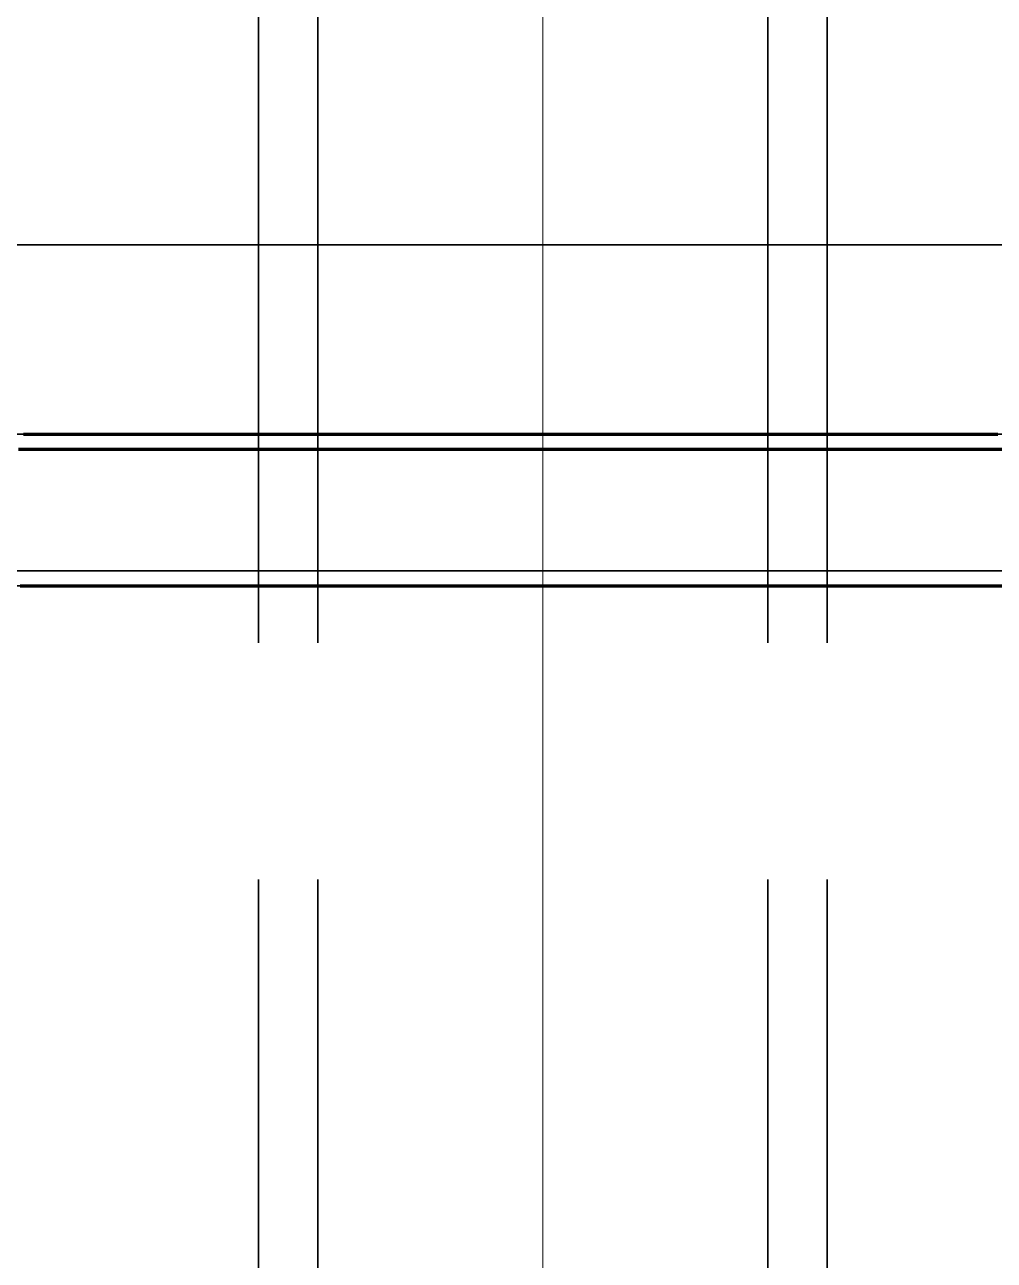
# Model space of a CAD drawing. Header units: millimetres. Extents: x 0 to 2208, y 0 to 420.
# Drawn here: x 187.23 to 191.33, y 151.53 to 156.75 of the extents above; entities that cross this region are included whole.
import ezdxf

# ---------------------------------------------------------------- set-up
doc = ezdxf.new("R2010")
doc.units = ezdxf.units.MM
doc.linetypes.add('IRAM-E-TRAZOS', pattern=[5, 4, -1])
doc.linetypes.add('IRAM-F-TRAZO-PUNTO', pattern=[20, 15, -2, 1, -2])
for name, color, linetype, lineweight in [('01-VISIBLE', 7, 'CONTINUOUS', 70), ('02-OCULTA', 4, 'IRAM-E-TRAZOS', 35), ('03-EJE', 1, 'IRAM-F-TRAZO-PUNTO', 18)]:
    doc.layers.add(name, color=color, linetype=linetype, lineweight=lineweight)

msp = doc.modelspace()

# ---------------------------------------------------------------- linework, layer by layer
at = {"layer": '01-VISIBLE'}
for points in [[(187.2288, 155.0159), (187.2789, 155.0159), (187.3291, 155.0159), (187.3792, 155.0159), (187.4294, 155.0159), (187.4795, 155.0159), (187.5296, 155.0159), (187.5798, 155.0159), (187.6299, 155.0159), (187.6801, 155.0159), (187.7302, 155.0159), (187.7804, 155.0159), (187.8305, 155.0159), (187.8806, 155.0159), (187.9308, 155.0159), (187.9809, 155.0159), (188.0311, 155.0159), (188.0812, 155.0159), (188.1313, 155.0159), (188.1815, 155.0159), (188.2316, 155.0159), (188.2818, 155.0159), (188.3319, 155.0159), (188.3821, 155.0159), (188.4322, 155.0159), (188.4823, 155.0159), (188.5325, 155.0159), (188.5826, 155.0159), (188.6328, 155.0159), (188.6829, 155.0159), (188.733, 155.0159), (188.7832, 155.0159), (188.8333, 155.0159), (188.8835, 155.0159), (188.9336, 155.0159), (188.9838, 155.0159), (189.0339, 155.0159), (189.084, 155.0159), (189.1342, 155.0159), (189.1843, 155.0159), (189.2345, 155.0159), (189.2846, 155.0159), (189.3347, 155.0159), (189.3849, 155.0159), (189.435, 155.0159), (189.4852, 155.0159), (189.5353, 155.0159), (189.5855, 155.0159), (189.6356, 155.0159), (189.6857, 155.0159), (189.7359, 155.0159), (189.786, 155.0159), (189.8362, 155.0159), (189.8863, 155.0159), (189.9364, 155.0159), (189.9866, 155.0159), (190.0367, 155.0159), (190.0869, 155.0159), (190.137, 155.0159), (190.1872, 155.0159), (190.2373, 155.0159), (190.2874, 155.0159), (190.3376, 155.0159), (190.3877, 155.0159), (190.4379, 155.0159), (190.488, 155.0159), (190.5381, 155.0159), (190.5883, 155.0159), (190.6384, 155.0159), (190.6886, 155.0159), (190.7387, 155.0159), (190.7889, 155.0159), (190.839, 155.0159), (190.8891, 155.0159), (190.9393, 155.0159), (190.9894, 155.0159), (191.0396, 155.0159), (191.0897, 155.0159), (191.1398, 155.0159), (191.19, 155.0159), (191.2401, 155.0159), (191.2903, 155.0159), (191.3404, 155.0159)], [(191.3588, 154.9519), (191.3088, 154.9519), (191.2588, 154.9519), (191.2088, 154.9519), (191.1588, 154.9519), (191.1088, 154.9519), (191.0588, 154.9519), (191.0087, 154.9519), (190.9587, 154.9519), (190.9087, 154.9519), (190.8587, 154.9519), (190.8087, 154.9519), (190.7587, 154.9519), (190.7087, 154.9519), (190.6587, 154.9519), (190.6087, 154.9519), (190.5587, 154.9519), (190.5086, 154.9519), (190.4586, 154.9519), (190.4086, 154.9519), (190.3586, 154.9519), (190.3086, 154.9519), (190.2586, 154.9519), (190.2086, 154.9519), (190.1586, 154.9519), (190.1086, 154.9519), (190.0586, 154.9519), (190.0086, 154.9519), (189.9585, 154.9519), (189.9085, 154.9519), (189.8585, 154.9519), (189.8085, 154.9519), (189.7585, 154.9519), (189.7085, 154.9519), (189.6585, 154.9519), (189.6085, 154.9519), (189.5585, 154.9519), (189.5085, 154.9519), (189.4585, 154.9519), (189.4084, 154.9519), (189.3584, 154.9519), (189.3084, 154.9519), (189.2584, 154.9519), (189.2084, 154.9519), (189.1584, 154.9519), (189.1084, 154.9519), (189.0584, 154.9519), (189.0084, 154.9519), (188.9584, 154.9519), (188.9084, 154.9519), (188.8583, 154.9519), (188.8083, 154.9519), (188.7583, 154.9519), (188.7083, 154.9519), (188.6583, 154.9519), (188.6083, 154.9519), (188.5583, 154.9519), (188.5083, 154.9519), (188.4583, 154.9519), (188.4083, 154.9519), (188.3583, 154.9519), (188.3082, 154.9519), (188.2582, 154.9519), (188.2082, 154.9519), (188.1582, 154.9519), (188.1082, 154.9519), (188.0582, 154.9519), (188.0082, 154.9519), (187.9582, 154.9519), (187.9082, 154.9519), (187.8582, 154.9519), (187.8082, 154.9519), (187.7581, 154.9519), (187.7081, 154.9519), (187.6581, 154.9519), (187.6081, 154.9519), (187.5581, 154.9519), (187.5081, 154.9519), (187.4581, 154.9519), (187.4081, 154.9519), (187.3581, 154.9519), (187.3081, 154.9519), (187.2581, 154.9519), (187.208, 154.9519)], [(187.2147, 154.3759), (187.2648, 154.3759), (187.3149, 154.3759), (187.365, 154.3759), (187.415, 154.3759), (187.4651, 154.3759), (187.5152, 154.3759), (187.5653, 154.3759), (187.6154, 154.3759), (187.6654, 154.3759), (187.7155, 154.3759), (187.7656, 154.3759), (187.8157, 154.3759), (187.8658, 154.3759), (187.9158, 154.3759), (187.9659, 154.3759), (188.016, 154.3759), (188.0661, 154.3759), (188.1162, 154.3759), (188.1662, 154.3759), (188.2163, 154.3759), (188.2664, 154.3759), (188.3165, 154.3759), (188.3666, 154.3759), (188.4167, 154.3759), (188.4667, 154.3759), (188.5168, 154.3759), (188.5669, 154.3759), (188.617, 154.3759), (188.6671, 154.3759), (188.7171, 154.3759), (188.7672, 154.3759), (188.8173, 154.3759), (188.8674, 154.3759), (188.9175, 154.3759), (188.9675, 154.3759), (189.0176, 154.3759), (189.0677, 154.3759), (189.1178, 154.3759), (189.1679, 154.3759), (189.2179, 154.3759), (189.268, 154.3759), (189.3181, 154.3759), (189.3682, 154.3759), (189.4183, 154.3759), (189.4684, 154.3759), (189.5184, 154.3759), (189.5685, 154.3759), (189.6186, 154.3759), (189.6687, 154.3759), (189.7188, 154.3759), (189.7688, 154.3759), (189.8189, 154.3759), (189.869, 154.3759), (189.9191, 154.3759), (189.9692, 154.3759), (190.0192, 154.3759), (190.0693, 154.3759), (190.1194, 154.3759), (190.1695, 154.3759), (190.2196, 154.3759), (190.2696, 154.3759), (190.3197, 154.3759), (190.3698, 154.3759), (190.4199, 154.3759), (190.47, 154.3759), (190.52, 154.3759), (190.5701, 154.3759), (190.6202, 154.3759), (190.6703, 154.3759), (190.7204, 154.3759), (190.7705, 154.3759), (190.8205, 154.3759), (190.8706, 154.3759), (190.9207, 154.3759), (190.9708, 154.3759), (191.0209, 154.3759), (191.0709, 154.3759), (191.121, 154.3759), (191.1711, 154.3759), (191.2212, 154.3759), (191.2713, 154.3759), (191.3213, 154.3759), (191.3714, 154.3759)]]:
    msp.add_lwpolyline(points, dxfattribs=at)
at = {"layer": '02-OCULTA'}
for p, q in [((188.2209, 149.1359), (188.2209, 215.2511)), ((188.4709, 149.1359), (188.4709, 215.2511)), ((190.3709, 149.1359), (190.3709, 215.2511)), ((190.6209, 149.1359), (190.6209, 215.2511))]:
    msp.add_line(p, q, dxfattribs=at)
for points in [[(187.1795, 155.8159), (187.2454, 155.8159), (187.3113, 155.8159), (187.3773, 155.8159), (187.4432, 155.8159), (187.5091, 155.8159), (187.575, 155.8159), (187.641, 155.8159), (187.7069, 155.8159), (187.7728, 155.8159), (187.8387, 155.8159), (187.9047, 155.8159), (187.9706, 155.8159), (188.0365, 155.8159), (188.1024, 155.8159), (188.1684, 155.8159), (188.2343, 155.8159), (188.3002, 155.8159), (188.3661, 155.8159), (188.4321, 155.8159), (188.498, 155.8159), (188.5639, 155.8159), (188.6298, 155.8159), (188.6958, 155.8159), (188.7617, 155.8159), (188.8276, 155.8159), (188.8935, 155.8159), (188.9595, 155.8159), (189.0254, 155.8159), (189.0913, 155.8159), (189.1572, 155.8159), (189.2232, 155.8159), (189.2891, 155.8159), (189.355, 155.8159), (189.4209, 155.8159), (189.4869, 155.8159), (189.5528, 155.8159), (189.6187, 155.8159), (189.6846, 155.8159), (189.7506, 155.8159), (189.8165, 155.8159), (189.8824, 155.8159), (189.9483, 155.8159), (190.0143, 155.8159), (190.0802, 155.8159), (190.1461, 155.8159), (190.212, 155.8159), (190.278, 155.8159), (190.3439, 155.8159), (190.4098, 155.8159), (190.4757, 155.8159), (190.5417, 155.8159), (190.6076, 155.8159), (190.6735, 155.8159), (190.7394, 155.8159), (190.8054, 155.8159), (190.8713, 155.8159), (190.9372, 155.8159), (191.0031, 155.8159), (191.0691, 155.8159), (191.135, 155.8159), (191.2009, 155.8159), (191.2668, 155.8159), (191.3328, 155.8159)], [(187.1926, 155.8159), (187.2601, 155.8159), (187.3277, 155.8159), (187.3952, 155.8159), (187.4627, 155.8159), (187.5302, 155.8159), (187.5978, 155.8159), (187.6653, 155.8159), (187.7328, 155.8159), (187.8003, 155.8159), (187.8679, 155.8159), (187.9354, 155.8159), (188.0029, 155.8159), (188.0704, 155.8159), (188.138, 155.8159), (188.2055, 155.8159), (188.273, 155.8159), (188.3405, 155.8159), (188.4081, 155.8159), (188.4756, 155.8159), (188.5431, 155.8159), (188.6106, 155.8159), (188.6782, 155.8159), (188.7457, 155.8159), (188.8132, 155.8159), (188.8807, 155.8159), (188.9483, 155.8159), (189.0158, 155.8159), (189.0833, 155.8159), (189.1508, 155.8159), (189.2184, 155.8159), (189.2859, 155.8159), (189.3534, 155.8159), (189.4209, 155.8159), (189.4885, 155.8159), (189.556, 155.8159), (189.6235, 155.8159), (189.691, 155.8159), (189.7586, 155.8159), (189.8261, 155.8159), (189.8936, 155.8159), (189.9611, 155.8159), (190.0287, 155.8159), (190.0962, 155.8159), (190.1637, 155.8159), (190.2312, 155.8159), (190.2988, 155.8159), (190.3663, 155.8159), (190.4338, 155.8159), (190.5013, 155.8159), (190.5689, 155.8159), (190.6364, 155.8159), (190.7039, 155.8159), (190.7714, 155.8159), (190.839, 155.8159), (190.9065, 155.8159), (190.974, 155.8159), (191.0415, 155.8159), (191.1091, 155.8159), (191.1766, 155.8159), (191.2441, 155.8159), (191.3116, 155.8159), (191.3792, 155.8159)], [(189.4209, 155.8159), (189.3708, 155.8159), (189.3207, 155.8159), (189.2705, 155.8159), (189.2204, 155.8159), (189.1703, 155.8159), (189.1201, 155.8159), (189.07, 155.8159), (189.0199, 155.8159), (188.9697, 155.8159), (188.9196, 155.8159), (188.8695, 155.8159), (188.8193, 155.8159), (188.7692, 155.8159), (188.7191, 155.8159), (188.6689, 155.8159), (188.6188, 155.8159), (188.5687, 155.8159), (188.5185, 155.8159), (188.4684, 155.8159), (188.4183, 155.8159), (188.3681, 155.8159), (188.318, 155.8159), (188.2679, 155.8159), (188.2177, 155.8159), (188.1676, 155.8159), (188.1175, 155.8159), (188.0673, 155.8159), (188.0172, 155.8159), (187.9671, 155.8159), (187.9169, 155.8159), (187.8668, 155.8159), (187.8167, 155.8159), (187.7665, 155.8159), (187.7164, 155.8159), (187.6663, 155.8159), (187.6161, 155.8159), (187.566, 155.8159), (187.5159, 155.8159), (187.4657, 155.8159), (187.4156, 155.8159), (187.3655, 155.8159), (187.3153, 155.8159), (187.2652, 155.8159), (187.2151, 155.8159)], [(189.4209, 155.8159), (189.3709, 155.8159), (189.3209, 155.8159), (189.2709, 155.8159), (189.2209, 155.8159), (189.1708, 155.8159), (189.1208, 155.8159), (189.0708, 155.8159), (189.0208, 155.8159), (188.9708, 155.8159), (188.9208, 155.8159), (188.8707, 155.8159), (188.8207, 155.8159), (188.7707, 155.8159), (188.7207, 155.8159), (188.6707, 155.8159), (188.6206, 155.8159), (188.5706, 155.8159), (188.5206, 155.8159), (188.4706, 155.8159), (188.4206, 155.8159), (188.3705, 155.8159), (188.3205, 155.8159), (188.2705, 155.8159), (188.2205, 155.8159), (188.1705, 155.8159), (188.1205, 155.8159), (188.0704, 155.8159), (188.0204, 155.8159), (187.9704, 155.8159), (187.9204, 155.8159), (187.8704, 155.8159), (187.8203, 155.8159), (187.7703, 155.8159), (187.7203, 155.8159), (187.6703, 155.8159), (187.6203, 155.8159), (187.5703, 155.8159), (187.5202, 155.8159), (187.4702, 155.8159), (187.4202, 155.8159), (187.3702, 155.8159), (187.3202, 155.8159), (187.2701, 155.8159), (187.2201, 155.8159)], [(191.3717, 155.8159), (191.3216, 155.8159), (191.2716, 155.8159), (191.2216, 155.8159), (191.1716, 155.8159), (191.1216, 155.8159), (191.0715, 155.8159), (191.0215, 155.8159), (190.9715, 155.8159), (190.9215, 155.8159), (190.8715, 155.8159), (190.8215, 155.8159), (190.7714, 155.8159), (190.7214, 155.8159), (190.6714, 155.8159), (190.6214, 155.8159), (190.5714, 155.8159), (190.5213, 155.8159), (190.4713, 155.8159), (190.4213, 155.8159), (190.3713, 155.8159), (190.3213, 155.8159), (190.2713, 155.8159), (190.2212, 155.8159), (190.1712, 155.8159), (190.1212, 155.8159), (190.0712, 155.8159), (190.0212, 155.8159), (189.9711, 155.8159), (189.9211, 155.8159), (189.8711, 155.8159), (189.8211, 155.8159), (189.7711, 155.8159), (189.721, 155.8159), (189.671, 155.8159), (189.621, 155.8159), (189.571, 155.8159), (189.521, 155.8159), (189.471, 155.8159), (189.4209, 155.8159)], [(191.3761, 155.8159), (191.326, 155.8159), (191.2759, 155.8159), (191.2257, 155.8159), (191.1756, 155.8159), (191.1255, 155.8159), (191.0753, 155.8159), (191.0252, 155.8159), (190.9751, 155.8159), (190.9249, 155.8159), (190.8748, 155.8159), (190.8247, 155.8159), (190.7745, 155.8159), (190.7244, 155.8159), (190.6743, 155.8159), (190.6241, 155.8159), (190.574, 155.8159), (190.5239, 155.8159), (190.4737, 155.8159), (190.4236, 155.8159), (190.3735, 155.8159), (190.3233, 155.8159), (190.2732, 155.8159), (190.2231, 155.8159), (190.1729, 155.8159), (190.1228, 155.8159), (190.0727, 155.8159), (190.0225, 155.8159), (189.9724, 155.8159), (189.9223, 155.8159), (189.8721, 155.8159), (189.822, 155.8159), (189.7719, 155.8159), (189.7217, 155.8159), (189.6716, 155.8159), (189.6215, 155.8159), (189.5713, 155.8159), (189.5212, 155.8159), (189.4711, 155.8159), (189.4209, 155.8159)], [(187.1795, 155.0159), (187.2454, 155.0159), (187.3113, 155.0159), (187.3773, 155.0159), (187.4432, 155.0159), (187.5091, 155.0159), (187.575, 155.0159), (187.641, 155.0159), (187.7069, 155.0159), (187.7728, 155.0159), (187.8387, 155.0159), (187.9047, 155.0159), (187.9706, 155.0159), (188.0365, 155.0159), (188.1024, 155.0159), (188.1684, 155.0159), (188.2343, 155.0159), (188.3002, 155.0159), (188.3661, 155.0159), (188.4321, 155.0159), (188.498, 155.0159), (188.5639, 155.0159), (188.6298, 155.0159), (188.6958, 155.0159), (188.7617, 155.0159), (188.8276, 155.0159), (188.8935, 155.0159), (188.9595, 155.0159), (189.0254, 155.0159), (189.0913, 155.0159), (189.1572, 155.0159), (189.2232, 155.0159), (189.2891, 155.0159), (189.355, 155.0159), (189.4209, 155.0159), (189.4869, 155.0159), (189.5528, 155.0159), (189.6187, 155.0159), (189.6846, 155.0159), (189.7506, 155.0159), (189.8165, 155.0159), (189.8824, 155.0159), (189.9483, 155.0159), (190.0143, 155.0159), (190.0802, 155.0159), (190.1461, 155.0159), (190.212, 155.0159), (190.278, 155.0159), (190.3439, 155.0159), (190.4098, 155.0159), (190.4757, 155.0159), (190.5417, 155.0159), (190.6076, 155.0159), (190.6735, 155.0159), (190.7394, 155.0159), (190.8054, 155.0159), (190.8713, 155.0159), (190.9372, 155.0159), (191.0031, 155.0159), (191.0691, 155.0159), (191.135, 155.0159), (191.2009, 155.0159), (191.2668, 155.0159), (191.3328, 155.0159)], [(187.1926, 155.0159), (187.2601, 155.0159), (187.3277, 155.0159), (187.3952, 155.0159), (187.4627, 155.0159), (187.5302, 155.0159), (187.5978, 155.0159), (187.6653, 155.0159), (187.7328, 155.0159), (187.8003, 155.0159), (187.8679, 155.0159), (187.9354, 155.0159), (188.0029, 155.0159), (188.0704, 155.0159), (188.138, 155.0159), (188.2055, 155.0159), (188.273, 155.0159), (188.3405, 155.0159), (188.4081, 155.0159), (188.4756, 155.0159), (188.5431, 155.0159), (188.6106, 155.0159), (188.6782, 155.0159), (188.7457, 155.0159), (188.8132, 155.0159), (188.8807, 155.0159), (188.9483, 155.0159), (189.0158, 155.0159), (189.0833, 155.0159), (189.1508, 155.0159), (189.2184, 155.0159), (189.2859, 155.0159), (189.3534, 155.0159), (189.4209, 155.0159), (189.4885, 155.0159), (189.556, 155.0159), (189.6235, 155.0159), (189.691, 155.0159), (189.7586, 155.0159), (189.8261, 155.0159), (189.8936, 155.0159), (189.9611, 155.0159), (190.0287, 155.0159), (190.0962, 155.0159), (190.1637, 155.0159), (190.2312, 155.0159), (190.2988, 155.0159), (190.3663, 155.0159), (190.4338, 155.0159), (190.5013, 155.0159), (190.5689, 155.0159), (190.6364, 155.0159), (190.7039, 155.0159), (190.7714, 155.0159), (190.839, 155.0159), (190.9065, 155.0159), (190.974, 155.0159), (191.0415, 155.0159), (191.1091, 155.0159), (191.1766, 155.0159), (191.2441, 155.0159), (191.3116, 155.0159), (191.3792, 155.0159)], [(187.1926, 155.0159), (187.2601, 155.0159), (187.3277, 155.0159), (187.3952, 155.0159), (187.4627, 155.0159), (187.5302, 155.0159), (187.5978, 155.0159), (187.6653, 155.0159), (187.7328, 155.0159), (187.8003, 155.0159), (187.8679, 155.0159), (187.9354, 155.0159), (188.0029, 155.0159), (188.0704, 155.0159), (188.138, 155.0159), (188.2055, 155.0159), (188.273, 155.0159), (188.3405, 155.0159), (188.4081, 155.0159), (188.4756, 155.0159), (188.5431, 155.0159), (188.6106, 155.0159), (188.6782, 155.0159), (188.7457, 155.0159), (188.8132, 155.0159), (188.8807, 155.0159), (188.9483, 155.0159), (189.0158, 155.0159), (189.0833, 155.0159), (189.1508, 155.0159), (189.2184, 155.0159), (189.2859, 155.0159), (189.3534, 155.0159), (189.4209, 155.0159), (189.4885, 155.0159), (189.556, 155.0159), (189.6235, 155.0159), (189.691, 155.0159), (189.7586, 155.0159), (189.8261, 155.0159), (189.8936, 155.0159), (189.9611, 155.0159), (190.0287, 155.0159), (190.0962, 155.0159), (190.1637, 155.0159), (190.2312, 155.0159), (190.2988, 155.0159), (190.3663, 155.0159), (190.4338, 155.0159), (190.5013, 155.0159), (190.5689, 155.0159), (190.6364, 155.0159), (190.7039, 155.0159), (190.7714, 155.0159), (190.839, 155.0159), (190.9065, 155.0159), (190.974, 155.0159), (191.0415, 155.0159), (191.1091, 155.0159), (191.1766, 155.0159), (191.2441, 155.0159), (191.3116, 155.0159), (191.3792, 155.0159)], [(189.4209, 155.0159), (189.3708, 155.0159), (189.3207, 155.0159), (189.2705, 155.0159), (189.2204, 155.0159), (189.1703, 155.0159), (189.1201, 155.0159), (189.07, 155.0159), (189.0199, 155.0159), (188.9697, 155.0159), (188.9196, 155.0159), (188.8695, 155.0159), (188.8193, 155.0159), (188.7692, 155.0159), (188.7191, 155.0159), (188.6689, 155.0159), (188.6188, 155.0159), (188.5687, 155.0159), (188.5185, 155.0159), (188.4684, 155.0159), (188.4183, 155.0159), (188.3681, 155.0159), (188.318, 155.0159), (188.2679, 155.0159), (188.2177, 155.0159), (188.1676, 155.0159), (188.1175, 155.0159), (188.0673, 155.0159), (188.0172, 155.0159), (187.9671, 155.0159), (187.9169, 155.0159), (187.8668, 155.0159), (187.8167, 155.0159), (187.7665, 155.0159), (187.7164, 155.0159), (187.6663, 155.0159), (187.6161, 155.0159), (187.566, 155.0159), (187.5159, 155.0159), (187.4657, 155.0159), (187.4156, 155.0159), (187.3655, 155.0159), (187.3153, 155.0159), (187.2652, 155.0159), (187.2151, 155.0159)], [(189.4209, 155.0159), (189.3708, 155.0159), (189.3208, 155.0159), (189.2707, 155.0159), (189.2206, 155.0159), (189.1705, 155.0159), (189.1204, 155.0159), (189.0703, 155.0159), (189.0202, 155.0159), (188.9701, 155.0159), (188.92, 155.0159), (188.8699, 155.0159), (188.8199, 155.0159), (188.7698, 155.0159), (188.7197, 155.0159), (188.6696, 155.0159), (188.6195, 155.0159), (188.5694, 155.0159), (188.5193, 155.0159), (188.4692, 155.0159), (188.4191, 155.0159), (188.369, 155.0159), (188.3189, 155.0159), (188.2689, 155.0159), (188.2188, 155.0159), (188.1687, 155.0159), (188.1186, 155.0159), (188.0685, 155.0159), (188.0184, 155.0159), (187.9683, 155.0159), (187.9182, 155.0159), (187.8681, 155.0159), (187.818, 155.0159), (187.7679, 155.0159), (187.7179, 155.0159), (187.6678, 155.0159), (187.6177, 155.0159), (187.5676, 155.0159), (187.5175, 155.0159), (187.4674, 155.0159), (187.4173, 155.0159), (187.3672, 155.0159), (187.3171, 155.0159), (187.267, 155.0159), (187.217, 155.0159)], [(189.4209, 155.0159), (189.3709, 155.0159), (189.3209, 155.0159), (189.2709, 155.0159), (189.2209, 155.0159), (189.1708, 155.0159), (189.1208, 155.0159), (189.0708, 155.0159), (189.0208, 155.0159), (188.9708, 155.0159), (188.9208, 155.0159), (188.8707, 155.0159), (188.8207, 155.0159), (188.7707, 155.0159), (188.7207, 155.0159), (188.6707, 155.0159), (188.6206, 155.0159), (188.5706, 155.0159), (188.5206, 155.0159), (188.4706, 155.0159), (188.4206, 155.0159), (188.3705, 155.0159), (188.3205, 155.0159), (188.2705, 155.0159), (188.2205, 155.0159), (188.1705, 155.0159), (188.1205, 155.0159), (188.0704, 155.0159), (188.0204, 155.0159), (187.9704, 155.0159), (187.9204, 155.0159), (187.8704, 155.0159), (187.8203, 155.0159), (187.7703, 155.0159), (187.7203, 155.0159), (187.6703, 155.0159), (187.6203, 155.0159), (187.5703, 155.0159), (187.5202, 155.0159), (187.4702, 155.0159), (187.4202, 155.0159), (187.3702, 155.0159), (187.3202, 155.0159), (187.2701, 155.0159), (187.2201, 155.0159)], [(189.4209, 155.0159), (189.3709, 155.0159), (189.3209, 155.0159), (189.2709, 155.0159), (189.2209, 155.0159), (189.1708, 155.0159), (189.1208, 155.0159), (189.0708, 155.0159), (189.0208, 155.0159), (188.9708, 155.0159), (188.9208, 155.0159), (188.8707, 155.0159), (188.8207, 155.0159), (188.7707, 155.0159), (188.7207, 155.0159), (188.6707, 155.0159), (188.6206, 155.0159), (188.5706, 155.0159), (188.5206, 155.0159), (188.4706, 155.0159), (188.4206, 155.0159), (188.3705, 155.0159), (188.3205, 155.0159), (188.2705, 155.0159), (188.2205, 155.0159), (188.1705, 155.0159), (188.1205, 155.0159), (188.0704, 155.0159), (188.0204, 155.0159), (187.9704, 155.0159), (187.9204, 155.0159), (187.8704, 155.0159), (187.8203, 155.0159), (187.7703, 155.0159), (187.7203, 155.0159), (187.6703, 155.0159), (187.6203, 155.0159), (187.5703, 155.0159), (187.5202, 155.0159), (187.4702, 155.0159), (187.4202, 155.0159), (187.3702, 155.0159), (187.3202, 155.0159), (187.2701, 155.0159), (187.2201, 155.0159)], [(191.3745, 155.0159), (191.3244, 155.0159), (191.2743, 155.0159), (191.2242, 155.0159), (191.1741, 155.0159), (191.124, 155.0159), (191.0739, 155.0159), (191.0238, 155.0159), (190.9737, 155.0159), (190.9237, 155.0159), (190.8736, 155.0159), (190.8235, 155.0159), (190.7734, 155.0159), (190.7233, 155.0159), (190.6732, 155.0159), (190.6231, 155.0159), (190.573, 155.0159), (190.5229, 155.0159), (190.4728, 155.0159), (190.4227, 155.0159), (190.3727, 155.0159), (190.3226, 155.0159), (190.2725, 155.0159), (190.2224, 155.0159), (190.1723, 155.0159), (190.1222, 155.0159), (190.0721, 155.0159), (190.022, 155.0159), (189.9719, 155.0159), (189.9218, 155.0159), (189.8718, 155.0159), (189.8217, 155.0159), (189.7716, 155.0159), (189.7215, 155.0159), (189.6714, 155.0159), (189.6213, 155.0159), (189.5712, 155.0159), (189.5211, 155.0159), (189.471, 155.0159), (189.4209, 155.0159)], [(191.3717, 155.0159), (191.3216, 155.0159), (191.2716, 155.0159), (191.2216, 155.0159), (191.1716, 155.0159), (191.1216, 155.0159), (191.0715, 155.0159), (191.0215, 155.0159), (190.9715, 155.0159), (190.9215, 155.0159), (190.8715, 155.0159), (190.8215, 155.0159), (190.7714, 155.0159), (190.7214, 155.0159), (190.6714, 155.0159), (190.6214, 155.0159), (190.5714, 155.0159), (190.5213, 155.0159), (190.4713, 155.0159), (190.4213, 155.0159), (190.3713, 155.0159), (190.3213, 155.0159), (190.2713, 155.0159), (190.2212, 155.0159), (190.1712, 155.0159), (190.1212, 155.0159), (190.0712, 155.0159), (190.0212, 155.0159), (189.9711, 155.0159), (189.9211, 155.0159), (189.8711, 155.0159), (189.8211, 155.0159), (189.7711, 155.0159), (189.721, 155.0159), (189.671, 155.0159), (189.621, 155.0159), (189.571, 155.0159), (189.521, 155.0159), (189.471, 155.0159), (189.4209, 155.0159)], [(191.3717, 155.0159), (191.3216, 155.0159), (191.2716, 155.0159), (191.2216, 155.0159), (191.1716, 155.0159), (191.1216, 155.0159), (191.0715, 155.0159), (191.0215, 155.0159), (190.9715, 155.0159), (190.9215, 155.0159), (190.8715, 155.0159), (190.8215, 155.0159), (190.7714, 155.0159), (190.7214, 155.0159), (190.6714, 155.0159), (190.6214, 155.0159), (190.5714, 155.0159), (190.5213, 155.0159), (190.4713, 155.0159), (190.4213, 155.0159), (190.3713, 155.0159), (190.3213, 155.0159), (190.2713, 155.0159), (190.2212, 155.0159), (190.1712, 155.0159), (190.1212, 155.0159), (190.0712, 155.0159), (190.0212, 155.0159), (189.9711, 155.0159), (189.9211, 155.0159), (189.8711, 155.0159), (189.8211, 155.0159), (189.7711, 155.0159), (189.721, 155.0159), (189.671, 155.0159), (189.621, 155.0159), (189.571, 155.0159), (189.521, 155.0159), (189.471, 155.0159), (189.4209, 155.0159)], [(191.3761, 155.0159), (191.326, 155.0159), (191.2759, 155.0159), (191.2257, 155.0159), (191.1756, 155.0159), (191.1255, 155.0159), (191.0753, 155.0159), (191.0252, 155.0159), (190.9751, 155.0159), (190.9249, 155.0159), (190.8748, 155.0159), (190.8247, 155.0159), (190.7745, 155.0159), (190.7244, 155.0159), (190.6743, 155.0159), (190.6241, 155.0159), (190.574, 155.0159), (190.5239, 155.0159), (190.4737, 155.0159), (190.4236, 155.0159), (190.3735, 155.0159), (190.3233, 155.0159), (190.2732, 155.0159), (190.2231, 155.0159), (190.1729, 155.0159), (190.1228, 155.0159), (190.0727, 155.0159), (190.0225, 155.0159), (189.9724, 155.0159), (189.9223, 155.0159), (189.8721, 155.0159), (189.822, 155.0159), (189.7719, 155.0159), (189.7217, 155.0159), (189.6716, 155.0159), (189.6215, 155.0159), (189.5713, 155.0159), (189.5212, 155.0159), (189.4711, 155.0159), (189.4209, 155.0159)], [(189.4209, 154.9519), (189.3708, 154.9519), (189.3207, 154.9519), (189.2705, 154.9519), (189.2204, 154.9519), (189.1703, 154.9519), (189.1201, 154.9519), (189.07, 154.9519), (189.0198, 154.9519), (188.9697, 154.9519), (188.9196, 154.9519), (188.8694, 154.9519), (188.8193, 154.9519), (188.7692, 154.9519), (188.719, 154.9519), (188.6689, 154.9519), (188.6187, 154.9519), (188.5686, 154.9519), (188.5185, 154.9519), (188.4683, 154.9519), (188.4182, 154.9519), (188.3681, 154.9519), (188.3179, 154.9519), (188.2678, 154.9519), (188.2176, 154.9519), (188.1675, 154.9519), (188.1174, 154.9519), (188.0672, 154.9519), (188.0171, 154.9519), (187.967, 154.9519), (187.9168, 154.9519), (187.8667, 154.9519), (187.8166, 154.9519), (187.7664, 154.9519), (187.7163, 154.9519), (187.6661, 154.9519), (187.616, 154.9519), (187.5659, 154.9519), (187.5157, 154.9519), (187.4656, 154.9519), (187.4155, 154.9519), (187.3653, 154.9519), (187.3152, 154.9519), (187.265, 154.9519), (187.2149, 154.9519)], [(189.4209, 154.9519), (189.471, 154.9519), (189.521, 154.9519), (189.5711, 154.9519), (189.6212, 154.9519), (189.6712, 154.9519), (189.7213, 154.9519), (189.7713, 154.9519), (189.8214, 154.9519), (189.8714, 154.9519), (189.9215, 154.9519), (189.9715, 154.9519), (190.0216, 154.9519), (190.0717, 154.9519), (190.1217, 154.9519), (190.1718, 154.9519), (190.2218, 154.9519), (190.2719, 154.9519), (190.3219, 154.9519), (190.372, 154.9519), (190.422, 154.9519), (190.4721, 154.9519), (190.5221, 154.9519), (190.5722, 154.9519), (190.6223, 154.9519), (190.6723, 154.9519), (190.7224, 154.9519), (190.7724, 154.9519), (190.8225, 154.9519), (190.8725, 154.9519), (190.9226, 154.9519), (190.9726, 154.9519), (191.0227, 154.9519), (191.0728, 154.9519), (191.1228, 154.9519), (191.1729, 154.9519), (191.2229, 154.9519), (191.273, 154.9519), (191.323, 154.9519), (191.3731, 154.9519)], [(187.1662, 154.4399), (187.2345, 154.4399), (187.3029, 154.4399), (187.3712, 154.4399), (187.4395, 154.4399), (187.5078, 154.4399), (187.5762, 154.4399), (187.6445, 154.4399), (187.7128, 154.4399), (187.7811, 154.4399), (187.8495, 154.4399), (187.9178, 154.4399), (187.9861, 154.4399), (188.0544, 154.4399), (188.1228, 154.4399), (188.1911, 154.4399), (188.2594, 154.4399), (188.3277, 154.4399), (188.3961, 154.4399), (188.4644, 154.4399), (188.5327, 154.4399), (188.601, 154.4399), (188.6694, 154.4399), (188.7377, 154.4399), (188.806, 154.4399), (188.8743, 154.4399), (188.9427, 154.4399), (189.011, 154.4399), (189.0793, 154.4399), (189.1476, 154.4399), (189.216, 154.4399), (189.2843, 154.4399), (189.3526, 154.4399), (189.4209, 154.4399), (189.4893, 154.4399), (189.5576, 154.4399), (189.6259, 154.4399), (189.6942, 154.4399), (189.7626, 154.4399), (189.8309, 154.4399), (189.8992, 154.4399), (189.9675, 154.4399), (190.0359, 154.4399), (190.1042, 154.4399), (190.1725, 154.4399), (190.2408, 154.4399), (190.3092, 154.4399), (190.3775, 154.4399), (190.4458, 154.4399), (190.5141, 154.4399), (190.5825, 154.4399), (190.6508, 154.4399), (190.7191, 154.4399), (190.7874, 154.4399), (190.8558, 154.4399), (190.9241, 154.4399), (190.9924, 154.4399), (191.0607, 154.4399), (191.1291, 154.4399), (191.1974, 154.4399), (191.2657, 154.4399), (191.334, 154.4399)], [(187.2185, 154.4399), (187.2686, 154.4399), (187.3186, 154.4399), (187.3687, 154.4399), (187.4187, 154.4399), (187.4688, 154.4399), (187.5188, 154.4399), (187.5689, 154.4399), (187.619, 154.4399), (187.669, 154.4399), (187.7191, 154.4399), (187.7691, 154.4399), (187.8192, 154.4399), (187.8692, 154.4399), (187.9193, 154.4399), (187.9693, 154.4399), (188.0194, 154.4399), (188.0695, 154.4399), (188.1195, 154.4399), (188.1696, 154.4399), (188.2196, 154.4399), (188.2697, 154.4399), (188.3197, 154.4399), (188.3698, 154.4399), (188.4198, 154.4399), (188.4699, 154.4399), (188.5199, 154.4399), (188.57, 154.4399), (188.6201, 154.4399), (188.6701, 154.4399), (188.7202, 154.4399), (188.7702, 154.4399), (188.8203, 154.4399), (188.8703, 154.4399), (188.9204, 154.4399), (188.9704, 154.4399), (189.0205, 154.4399), (189.0706, 154.4399), (189.1206, 154.4399), (189.1707, 154.4399), (189.2207, 154.4399), (189.2708, 154.4399), (189.3208, 154.4399), (189.3709, 154.4399), (189.4209, 154.4399)], [(189.4209, 154.4399), (189.471, 154.4399), (189.521, 154.4399), (189.5711, 154.4399), (189.6212, 154.4399), (189.6712, 154.4399), (189.7213, 154.4399), (189.7713, 154.4399), (189.8214, 154.4399), (189.8714, 154.4399), (189.9215, 154.4399), (189.9715, 154.4399), (190.0216, 154.4399), (190.0717, 154.4399), (190.1217, 154.4399), (190.1718, 154.4399), (190.2218, 154.4399), (190.2719, 154.4399), (190.3219, 154.4399), (190.372, 154.4399), (190.422, 154.4399), (190.4721, 154.4399), (190.5221, 154.4399), (190.5722, 154.4399), (190.6223, 154.4399), (190.6723, 154.4399), (190.7224, 154.4399), (190.7724, 154.4399), (190.8225, 154.4399), (190.8725, 154.4399), (190.9226, 154.4399), (190.9726, 154.4399), (191.0227, 154.4399), (191.0728, 154.4399), (191.1228, 154.4399), (191.1729, 154.4399), (191.2229, 154.4399), (191.273, 154.4399), (191.323, 154.4399), (191.3731, 154.4399)], [(187.1926, 154.3759), (187.2601, 154.3759), (187.3277, 154.3759), (187.3952, 154.3759), (187.4627, 154.3759), (187.5302, 154.3759), (187.5978, 154.3759), (187.6653, 154.3759), (187.7328, 154.3759), (187.8003, 154.3759), (187.8679, 154.3759), (187.9354, 154.3759), (188.0029, 154.3759), (188.0704, 154.3759), (188.138, 154.3759), (188.2055, 154.3759), (188.273, 154.3759), (188.3405, 154.3759), (188.4081, 154.3759), (188.4756, 154.3759), (188.5431, 154.3759), (188.6106, 154.3759), (188.6782, 154.3759), (188.7457, 154.3759), (188.8132, 154.3759), (188.8807, 154.3759), (188.9483, 154.3759), (189.0158, 154.3759), (189.0833, 154.3759), (189.1508, 154.3759), (189.2184, 154.3759), (189.2859, 154.3759), (189.3534, 154.3759), (189.4209, 154.3759), (189.4885, 154.3759), (189.556, 154.3759), (189.6235, 154.3759), (189.691, 154.3759), (189.7586, 154.3759), (189.8261, 154.3759), (189.8936, 154.3759), (189.9611, 154.3759), (190.0287, 154.3759), (190.0962, 154.3759), (190.1637, 154.3759), (190.2312, 154.3759), (190.2988, 154.3759), (190.3663, 154.3759), (190.4338, 154.3759), (190.5013, 154.3759), (190.5689, 154.3759), (190.6364, 154.3759), (190.7039, 154.3759), (190.7714, 154.3759), (190.839, 154.3759), (190.9065, 154.3759), (190.974, 154.3759), (191.0415, 154.3759), (191.1091, 154.3759), (191.1766, 154.3759), (191.2441, 154.3759), (191.3116, 154.3759), (191.3792, 154.3759)], [(189.4209, 154.3759), (189.3708, 154.3759), (189.3208, 154.3759), (189.2707, 154.3759), (189.2206, 154.3759), (189.1705, 154.3759), (189.1204, 154.3759), (189.0703, 154.3759), (189.0202, 154.3759), (188.9701, 154.3759), (188.92, 154.3759), (188.8699, 154.3759), (188.8199, 154.3759), (188.7698, 154.3759), (188.7197, 154.3759), (188.6696, 154.3759), (188.6195, 154.3759), (188.5694, 154.3759), (188.5193, 154.3759), (188.4692, 154.3759), (188.4191, 154.3759), (188.369, 154.3759), (188.3189, 154.3759), (188.2689, 154.3759), (188.2188, 154.3759), (188.1687, 154.3759), (188.1186, 154.3759), (188.0685, 154.3759), (188.0184, 154.3759), (187.9683, 154.3759), (187.9182, 154.3759), (187.8681, 154.3759), (187.818, 154.3759), (187.7679, 154.3759), (187.7179, 154.3759), (187.6678, 154.3759), (187.6177, 154.3759), (187.5676, 154.3759), (187.5175, 154.3759), (187.4674, 154.3759), (187.4173, 154.3759), (187.3672, 154.3759), (187.3171, 154.3759), (187.267, 154.3759), (187.217, 154.3759)], [(189.4209, 154.3759), (189.3709, 154.3759), (189.3209, 154.3759), (189.2709, 154.3759), (189.2209, 154.3759), (189.1708, 154.3759), (189.1208, 154.3759), (189.0708, 154.3759), (189.0208, 154.3759), (188.9708, 154.3759), (188.9208, 154.3759), (188.8707, 154.3759), (188.8207, 154.3759), (188.7707, 154.3759), (188.7207, 154.3759), (188.6707, 154.3759), (188.6206, 154.3759), (188.5706, 154.3759), (188.5206, 154.3759), (188.4706, 154.3759), (188.4206, 154.3759), (188.3705, 154.3759), (188.3205, 154.3759), (188.2705, 154.3759), (188.2205, 154.3759), (188.1705, 154.3759), (188.1205, 154.3759), (188.0704, 154.3759), (188.0204, 154.3759), (187.9704, 154.3759), (187.9204, 154.3759), (187.8704, 154.3759), (187.8203, 154.3759), (187.7703, 154.3759), (187.7203, 154.3759), (187.6703, 154.3759), (187.6203, 154.3759), (187.5703, 154.3759), (187.5202, 154.3759), (187.4702, 154.3759), (187.4202, 154.3759), (187.3702, 154.3759), (187.3202, 154.3759), (187.2701, 154.3759), (187.2201, 154.3759)], [(191.3745, 154.3759), (191.3244, 154.3759), (191.2743, 154.3759), (191.2242, 154.3759), (191.1741, 154.3759), (191.124, 154.3759), (191.0739, 154.3759), (191.0238, 154.3759), (190.9737, 154.3759), (190.9237, 154.3759), (190.8736, 154.3759), (190.8235, 154.3759), (190.7734, 154.3759), (190.7233, 154.3759), (190.6732, 154.3759), (190.6231, 154.3759), (190.573, 154.3759), (190.5229, 154.3759), (190.4728, 154.3759), (190.4227, 154.3759), (190.3727, 154.3759), (190.3226, 154.3759), (190.2725, 154.3759), (190.2224, 154.3759), (190.1723, 154.3759), (190.1222, 154.3759), (190.0721, 154.3759), (190.022, 154.3759), (189.9719, 154.3759), (189.9218, 154.3759), (189.8718, 154.3759), (189.8217, 154.3759), (189.7716, 154.3759), (189.7215, 154.3759), (189.6714, 154.3759), (189.6213, 154.3759), (189.5712, 154.3759), (189.5211, 154.3759), (189.471, 154.3759), (189.4209, 154.3759)], [(191.3717, 154.3759), (191.3216, 154.3759), (191.2716, 154.3759), (191.2216, 154.3759), (191.1716, 154.3759), (191.1216, 154.3759), (191.0715, 154.3759), (191.0215, 154.3759), (190.9715, 154.3759), (190.9215, 154.3759), (190.8715, 154.3759), (190.8215, 154.3759), (190.7714, 154.3759), (190.7214, 154.3759), (190.6714, 154.3759), (190.6214, 154.3759), (190.5714, 154.3759), (190.5213, 154.3759), (190.4713, 154.3759), (190.4213, 154.3759), (190.3713, 154.3759), (190.3213, 154.3759), (190.2713, 154.3759), (190.2212, 154.3759), (190.1712, 154.3759), (190.1212, 154.3759), (190.0712, 154.3759), (190.0212, 154.3759), (189.9711, 154.3759), (189.9211, 154.3759), (189.8711, 154.3759), (189.8211, 154.3759), (189.7711, 154.3759), (189.721, 154.3759), (189.671, 154.3759), (189.621, 154.3759), (189.571, 154.3759), (189.521, 154.3759), (189.471, 154.3759), (189.4209, 154.3759)]]:
    msp.add_lwpolyline(points, dxfattribs=at)
at = {"layer": '03-EJE'}
msp.add_line((189.4209, 146.0159), (189.4209, 221.2721), dxfattribs=at)

doc.saveas('drawing.dxf')
